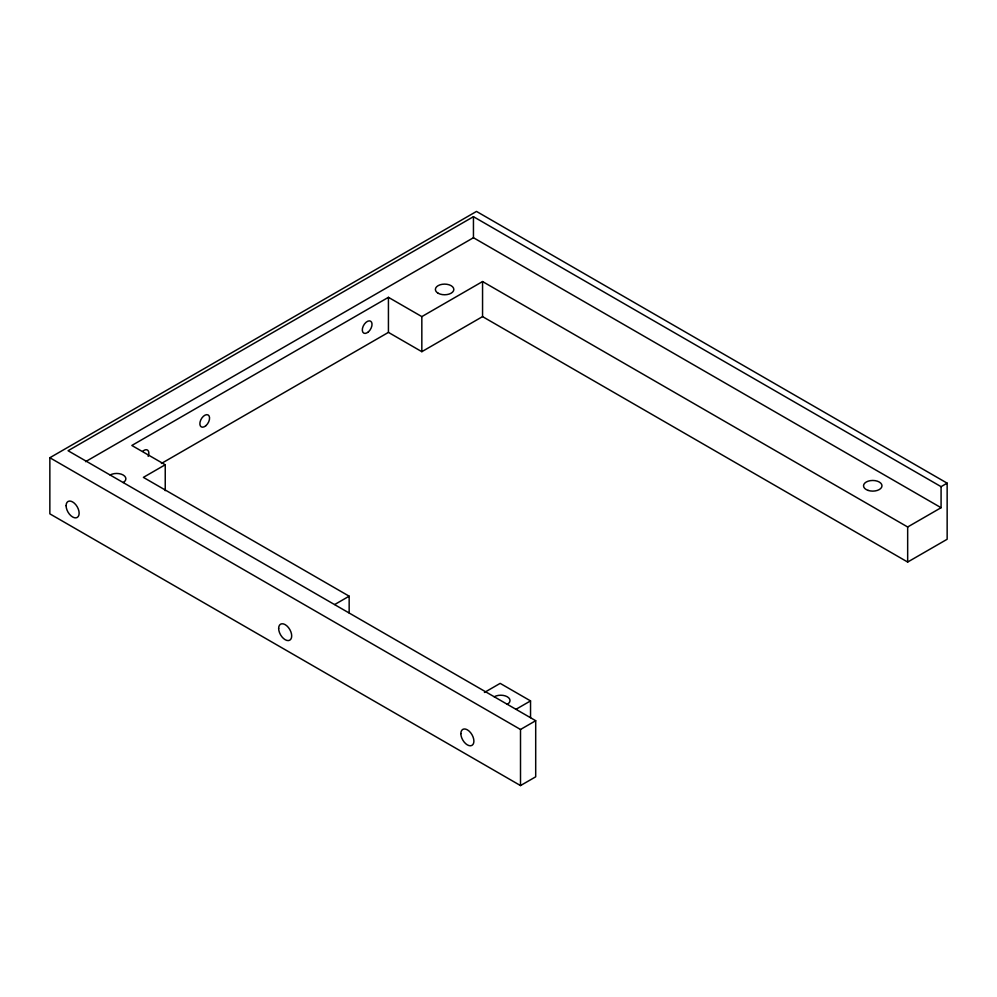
<?xml version="1.0" encoding="UTF-8"?>
<svg xmlns="http://www.w3.org/2000/svg" width="997" height="997" viewBox="0 0 997 997"><rect width="100%" height="100%" fill="white"/><g stroke="black" fill="none" stroke-linecap="round" stroke-linejoin="round"><path stroke-width="1.5" d="M947.15 483.159L941.081 486.661L473.45 216.685L68.07 450.731L535.701 720.706L535.701 776.813L520.509 785.574L49.85 513.841L49.85 457.735L476.491 211.426L947.15 483.159L947.15 539.265L907.669 562.046L482.56 316.61L421.831 351.679L388.431 332.387L161.389 463.468M85.58 461.661L473.45 237.722L941.081 507.71L941.081 486.661M941.081 507.71L907.669 526.989L482.56 281.553L421.831 316.61L388.431 297.33L131.841 445.472L165.24 464.752L165.24 490.674M165.24 464.752L143.381 477.376L349.162 596.181L349.162 612.956M334.73 604.518L349.162 596.181M484.43 692.454L500.17 683.369L530.541 700.903L530.541 717.666M516.11 709.228L530.541 700.903M49.85 457.735L520.509 729.48L535.701 720.706M907.669 526.989L907.669 562.046M520.509 729.48L520.509 785.574M482.56 281.553L482.56 316.61M473.45 216.685L473.45 237.722M421.831 316.61L421.831 351.679M388.431 297.33L388.431 332.387M494.25 696.778A9.235 5.334 0 0 1 507.311 696.778A9.235 5.334 0 0 1 507.311 704.318M142.721 451.292A6.867 3.963 -60 0 1 147.843 450.345A6.867 3.963 -60 0 1 148.192 456.364M110.131 475.008A9.235 5.334 0 0 1 123.179 475.008A9.235 5.334 0 0 1 123.179 482.548M205.968 425.619A6.867 3.963 -60 0 0 208.149 414.976A6.867 3.963 -60 0 0 200.023 422.18A6.867 3.963 -60 0 0 205.968 425.619M368.429 331.827A6.867 3.963 -60 0 0 370.61 321.184A6.867 3.963 -60 0 0 362.472 328.387A6.867 3.963 -60 0 0 368.429 331.827M66.101 505.691A9.235 5.334 60 0 0 75.884 517.867A9.235 5.334 60 0 0 75.884 504.818A9.235 5.334 60 0 0 66.101 505.691M278.649 628.409A9.235 5.334 60 0 0 288.445 640.585A9.235 5.334 60 0 0 288.445 627.537A9.235 5.334 60 0 0 278.649 628.409M460.851 733.593A9.235 5.334 60 0 0 470.634 745.781A9.235 5.334 60 0 0 470.634 732.72A9.235 5.334 60 0 0 460.851 733.593M868.138 490.412A9.235 5.334 0 0 0 881.984 485.788A9.235 5.334 0 0 0 868.138 481.177A9.235 5.334 0 0 0 868.138 490.412M438.069 293.205A9.235 5.334 0 0 0 453.523 290.812A9.235 5.334 0 0 0 442.207 284.295A9.235 5.334 0 0 0 438.069 293.205"/></g></svg>
